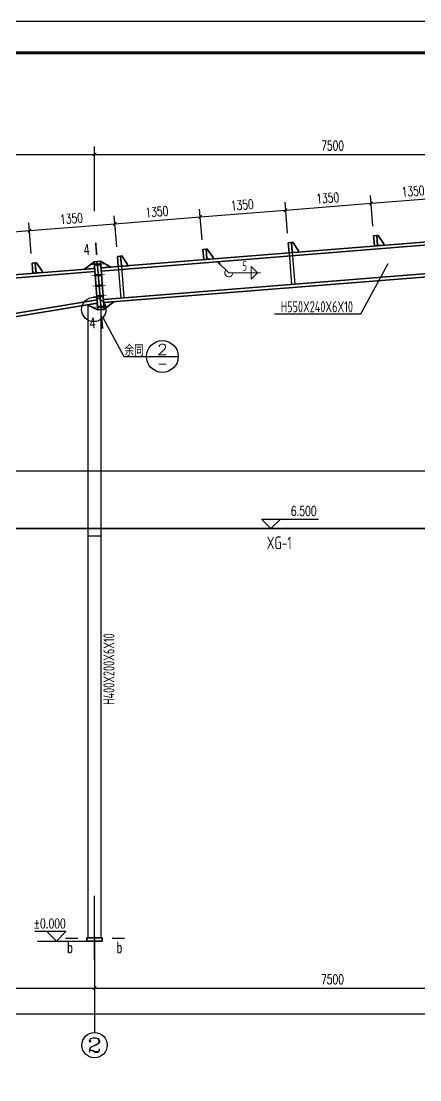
# Model space of a CAD drawing. Extents: x 14475413 to 15955882, y -732572 to -282951.
# Drawn here: x 15583471 to 15596036, y -569759 to -536394 of the extents above; entities that cross this region are included whole.
import ezdxf
from ezdxf.enums import TextEntityAlignment as Align

# ---------------------------------------------------------------- set-up
doc = ezdxf.new("R2010")
doc.units = 0
doc.header["$LTSCALE"] = 1000
doc.header["$MEASUREMENT"] = 0
doc.linetypes.add('DOTE', pattern=[2.42, 2, -0.2, 0.02, -0.2])
for name, color, linetype, lineweight in [('10', 7, 'Continuous', 35), ('114', 2, 'Continuous', 18), ('12', 2, 'Continuous', 35), ('14', 2, 'Continuous', 35), ('焊缝标注', 9, 'Continuous', 18)]:
    doc.layers.add(name, color=color, linetype=linetype, lineweight=lineweight)
for name, color, linetype in [('11', 3, 'Continuous'), ('3T_WOOD', 21, 'Continuous'), ('AXIS', 3, 'Continuous'), ('AXIS_TEXT', 7, 'Continuous'), ('BALCONY', 6, 'Continuous'), ('DIM_ELEV', 3, 'Continuous'), ('FRAMING', 2, 'Continuous'), ('PUB_DIM', 3, 'Continuous'), ('PUB_TEXT', 7, 'Continuous'), ('TK', 4, 'Continuous')]:
    doc.layers.add(name, color=color, linetype=linetype)
doc.styles.add('_TCH_AXIS', font='COMPLEX', dxfattribs={"bigfont": 'GBCBIG'})
doc.styles.add('_TCH_DIM', font='SIMPLEX', dxfattribs={"bigfont": 'GBCBIG'})
doc.styles.add('_TCH_DIM_T3', font='SIMPLEX', dxfattribs={"width": 0.705882, "bigfont": 'GBCBIG'})
doc.styles.add('COMP', font='COMPLEX.shx', dxfattribs={"bigfont": 'hztxt'})
doc.styles.add('COMPLEX', font='COMPLEX')
doc.styles.add('FromPkpm', font='Pkpmeng', dxfattribs={"width": 0.7, "bigfont": 'hztxt'})
doc.styles.add('TSSD_Dimension', font='Tssdeng.shx', dxfattribs={"width": 0.7, "bigfont": 'hztxt.shx'})
doc.styles.add('TSSD_REIN', font='tssdeng.shx', dxfattribs={"width": 0.7, "bigfont": 'tssdchn.shx'})
doc.styles.add('图框字体', font='', dxfattribs={"width": 0.8})
doc.styles.get('图框字体').set_extended_font_data('NSimSun')
doc.dimstyles.new('_TCH_ARCH&&100', dxfattribs={"dimtxt": 297.5, "dimasz": 100, "dimexe": 250, "dimexo": 300, "dimgap": 126.25, "dimtad": 1, "dimdec": 0, "dimzin": 0, "dimdsep": 46, "dimtxsty": '_TCH_DIM_T3', "dimblk": 'ARCHTICK', "dimcen": 0.09, "dimclrt": 7, "dimazin": 2, "dimtfac": 1, "dimtdec": 0, "dimtix": 1, "dimtmove": 2, "dimatfit": 3, "dimfxl": 0, "dimtolj": 1, "dimtzin": 0, "dimarcsym": 0})

# ---------------------------------------------------------------- blocks, each defined once
blk = doc.blocks.new('GeYuanFrame_70858531', base_point=(20.09, 4.53))
at = {"layer": 'TK'}
blk.add_lwpolyline([(20.09, 4.53), (20.09, 598.53), (1491.09, 598.53), (1491.09, 4.53)], close=True, dxfattribs=at)
at = {"layer": 'TK', "const_width": 1}
blk.add_lwpolyline([(45.09, 588.53), (1481.09, 588.53), (1481.09, 14.53), (45.09, 14.53)], close=True, dxfattribs=at)
blk = doc.blocks.new('_INDEX')
blk.add_line((-0.5, 0), (0.5, 0))
blk.add_circle((0, 0), 0.5)
at = {"style": 'COMP'}
for tag, width, p, p2 in [('1', 2.333333, (-0.17, 0.05), (0.17, 0.05)), ('-', 1.166667, (-0.17, -0.39), (0.17, -0.39))]:
    blk.add_attdef(tag, text='', height=0.34, dxfattribs=dict(at, width=width)).set_placement(p, p2, align=Align.FIT)
blk = doc.blocks.new('_ArchTick')
at = {"color": 0, "linetype": 'ByBlock', "const_width": 0.4}
blk.add_lwpolyline([(-0.5, -0.5), (0.5, 0.5)], dxfattribs=at)
blk = doc.blocks.new('*D845')
at = {"layer": 'Defpoints', "color": 0}
for p in [(15629734, -550569), (15572734, -551384), (15629734, -551384)]:
    blk.add_point(p, dxfattribs=at)
at = {"layer": 'PUB_DIM', "color": 0, "lineweight": -2}
for p, q in [((15572734, -551084), (15572734, -550319)), ((15629734, -551084), (15629734, -550319)), ((15572734, -550569), (15629734, -550569))]:
    blk.add_line(p, q, dxfattribs=at)
at = {"layer": 'PUB_DIM', "color": 0, "lineweight": -2, "xscale": 100, "yscale": 100, "zscale": 100, "rotation": 180}
blk.add_blockref('_ArchTick', (15572734, -550569), dxfattribs=at)
at = {"layer": 'PUB_DIM', "color": 0, "lineweight": -2, "xscale": 100, "yscale": 100, "zscale": 100}
blk.add_blockref('_ArchTick', (15629734, -550569), dxfattribs=at)
at = {"layer": 'PUB_DIM', "color": 7, "insert": (15601234, -550294), "char_height": 297.5, "attachment_point": 5, "style": '_TCH_DIM_T3'}
blk.add_mtext('\\A1;28500', dxfattribs=at)
blk = doc.blocks.new('*D857')
at = {"layer": 'Defpoints', "color": 0}
for p in [(15583733, -542996), (15583815, -544020), (15581123, -544236)]:
    blk.add_point(p, dxfattribs=at)
at = {"layer": 'PUB_DIM', "color": 0, "lineweight": -2}
for p, q in [((15583791, -543721), (15583713, -542747)), ((15581099, -543937), (15581021, -542963)), ((15581041, -543212), (15583733, -542996))]:
    blk.add_line(p, q, dxfattribs=at)
at = {"layer": 'PUB_DIM', "color": 0, "lineweight": -2, "xscale": 100, "yscale": 100, "zscale": 100}
for p, rotation in [((15581041, -543212), 184.5777620500388), ((15583733, -542996), 4.57776205003879)]:
    blk.add_blockref('_ArchTick', p, dxfattribs=dict(at, rotation=rotation))
at = {"layer": 'PUB_DIM', "color": 7, "insert": (15582365, -542830), "char_height": 297.5, "attachment_point": 5, "rotation": 4.5778, "style": '_TCH_DIM_T3'}
blk.add_mtext('\\A1;1350', dxfattribs=at)
blk = doc.blocks.new('*D858')
at = {"layer": 'Defpoints', "color": 0}
for p in [(15586424, -542781), (15586506, -543805), (15583815, -544020)]:
    blk.add_point(p, dxfattribs=at)
at = {"layer": 'PUB_DIM', "color": 0, "lineweight": -2}
for p, q in [((15583791, -543721), (15583713, -542747)), ((15583733, -542996), (15586424, -542781)), ((15586482, -543506), (15586404, -542532))]:
    blk.add_line(p, q, dxfattribs=at)
at = {"layer": 'PUB_DIM', "color": 0, "lineweight": -2, "xscale": 100, "yscale": 100, "zscale": 100}
for p, rotation in [((15586424, -542781), 4.577762050040087), ((15583733, -542996), 184.5777620500401)]:
    blk.add_blockref('_ArchTick', p, dxfattribs=dict(at, rotation=rotation))
at = {"layer": 'PUB_DIM', "color": 7, "insert": (15585057, -542615), "char_height": 297.5, "attachment_point": 5, "rotation": 4.5778, "style": '_TCH_DIM_T3'}
blk.add_mtext('\\A1;1350', dxfattribs=at)
blk = doc.blocks.new('*D859')
at = {"layer": 'Defpoints', "color": 0}
for p in [(15589116, -542565), (15586506, -543805), (15589198, -543589)]:
    blk.add_point(p, dxfattribs=at)
at = {"layer": 'PUB_DIM', "color": 0, "lineweight": -2}
for p, q in [((15589174, -543290), (15589096, -542316)), ((15586482, -543506), (15586404, -542532)), ((15586424, -542781), (15589116, -542565))]:
    blk.add_line(p, q, dxfattribs=at)
at = {"layer": 'PUB_DIM', "color": 0, "lineweight": -2, "xscale": 100, "yscale": 100, "zscale": 100}
for p, rotation in [((15589116, -542565), 4.577762050037887), ((15586424, -542781), 184.5777620500379)]:
    blk.add_blockref('_ArchTick', p, dxfattribs=dict(at, rotation=rotation))
at = {"layer": 'PUB_DIM', "color": 7, "insert": (15587748, -542399), "char_height": 297.5, "attachment_point": 5, "rotation": 4.5778, "style": '_TCH_DIM_T3'}
blk.add_mtext('\\A1;1350', dxfattribs=at)
blk = doc.blocks.new('*D860')
at = {"layer": 'Defpoints', "color": 0}
for p in [(15591807, -542350), (15591889, -543374), (15589198, -543589)]:
    blk.add_point(p, dxfattribs=at)
at = {"layer": 'PUB_DIM', "color": 0, "lineweight": -2}
for p, q in [((15591865, -543075), (15591787, -542101)), ((15589174, -543290), (15589096, -542316)), ((15589116, -542565), (15591807, -542350))]:
    blk.add_line(p, q, dxfattribs=at)
at = {"layer": 'PUB_DIM', "color": 0, "lineweight": -2, "xscale": 100, "yscale": 100, "zscale": 100}
for p, rotation in [((15589116, -542565), 184.5777620500404), ((15591807, -542350), 4.57776205004038)]:
    blk.add_blockref('_ArchTick', p, dxfattribs=dict(at, rotation=rotation))
at = {"layer": 'PUB_DIM', "color": 7, "insert": (15590439, -542184), "char_height": 297.5, "attachment_point": 5, "rotation": 4.5778, "style": '_TCH_DIM_T3'}
blk.add_mtext('\\A1;1350', dxfattribs=at)
blk = doc.blocks.new('*D861')
at = {"layer": 'Defpoints', "color": 0}
for p in [(15594498, -542134), (15594580, -543158), (15591889, -543374)]:
    blk.add_point(p, dxfattribs=at)
at = {"layer": 'PUB_DIM', "color": 0, "lineweight": -2}
for p, q in [((15591865, -543075), (15591787, -542101)), ((15591807, -542350), (15594498, -542134)), ((15594556, -542859), (15594478, -541885))]:
    blk.add_line(p, q, dxfattribs=at)
at = {"layer": 'PUB_DIM', "color": 0, "lineweight": -2, "xscale": 100, "yscale": 100, "zscale": 100}
for p, rotation in [((15594498, -542134), 4.577762050037759), ((15591807, -542350), 184.5777620500377)]:
    blk.add_blockref('_ArchTick', p, dxfattribs=dict(at, rotation=rotation))
at = {"layer": 'PUB_DIM', "color": 7, "insert": (15593131, -541968), "char_height": 297.5, "attachment_point": 5, "rotation": 4.5778, "style": '_TCH_DIM_T3'}
blk.add_mtext('\\A1;1350', dxfattribs=at)
blk = doc.blocks.new('*D862')
at = {"layer": 'Defpoints', "color": 0}
for p in [(15597190, -541919), (15594580, -543158), (15597272, -542943)]:
    blk.add_point(p, dxfattribs=at)
at = {"layer": 'PUB_DIM', "color": 0, "lineweight": -2}
for p, q in [((15597248, -542644), (15597170, -541670)), ((15594556, -542859), (15594478, -541885)), ((15594498, -542134), (15597190, -541919))]:
    blk.add_line(p, q, dxfattribs=at)
at = {"layer": 'PUB_DIM', "color": 0, "lineweight": -2, "xscale": 100, "yscale": 100, "zscale": 100}
for p, rotation in [((15597190, -541919), 4.577762050040418), ((15594498, -542134), 184.5777620500404)]:
    blk.add_blockref('_ArchTick', p, dxfattribs=dict(at, rotation=rotation))
at = {"layer": 'PUB_DIM', "color": 7, "insert": (15595822, -541753), "char_height": 297.5, "attachment_point": 5, "rotation": 4.5778, "style": '_TCH_DIM_T3'}
blk.add_mtext('\\A1;1350', dxfattribs=at)
blk = doc.blocks.new('*D876')
at = {"layer": 'Defpoints', "color": 0}
for p in [(15585786, -540593), (15570786, -542684), (15585786, -542684)]:
    blk.add_point(p, dxfattribs=at)
at = {"layer": 'PUB_DIM', "color": 0, "lineweight": -2}
for p, q in [((15570786, -542384), (15570786, -540343)), ((15585786, -542384), (15585786, -540343)), ((15570786, -540593), (15585786, -540593))]:
    blk.add_line(p, q, dxfattribs=at)
at = {"layer": 'PUB_DIM', "color": 0, "lineweight": -2, "xscale": 100, "yscale": 100, "zscale": 100, "rotation": 180}
blk.add_blockref('_ArchTick', (15570786, -540593), dxfattribs=at)
at = {"layer": 'PUB_DIM', "color": 0, "lineweight": -2, "xscale": 100, "yscale": 100, "zscale": 100}
blk.add_blockref('_ArchTick', (15585786, -540593), dxfattribs=at)
at = {"layer": 'PUB_DIM', "color": 7, "insert": (15578286, -540318), "char_height": 297.5, "attachment_point": 5, "style": '_TCH_DIM_T3'}
blk.add_mtext('\\A1;7500', dxfattribs=at)
blk = doc.blocks.new('*D877')
at = {"layer": 'Defpoints', "color": 0}
for p in [(15600786, -540593), (15585786, -542684), (15600786, -542684)]:
    blk.add_point(p, dxfattribs=at)
at = {"layer": 'PUB_DIM', "color": 0, "lineweight": -2}
for p, q in [((15585786, -542384), (15585786, -540343)), ((15600786, -542384), (15600786, -540343)), ((15585786, -540593), (15600786, -540593))]:
    blk.add_line(p, q, dxfattribs=at)
at = {"layer": 'PUB_DIM', "color": 0, "lineweight": -2, "xscale": 100, "yscale": 100, "zscale": 100, "rotation": 180}
blk.add_blockref('_ArchTick', (15585786, -540593), dxfattribs=at)
at = {"layer": 'PUB_DIM', "color": 0, "lineweight": -2, "xscale": 100, "yscale": 100, "zscale": 100}
blk.add_blockref('_ArchTick', (15600786, -540593), dxfattribs=at)
at = {"layer": 'PUB_DIM', "color": 7, "insert": (15593286, -540318), "char_height": 297.5, "attachment_point": 5, "style": '_TCH_DIM_T3'}
blk.add_mtext('\\A1;7500', dxfattribs=at)
blk = doc.blocks.new('*D908')
at = {"layer": 'Defpoints', "color": 0}
for p in [(15570784, -564947), (15630784, -564947), (15630784, -566866)]:
    blk.add_point(p, dxfattribs=at)
at = {"layer": 'PUB_DIM', "color": 0, "lineweight": -2}
for p, q in [((15570784, -565247), (15570784, -567116)), ((15630784, -565247), (15630784, -567116)), ((15570784, -566866), (15630784, -566866))]:
    blk.add_line(p, q, dxfattribs=at)
at = {"layer": 'PUB_DIM', "color": 0, "lineweight": -2, "xscale": 100, "yscale": 100, "zscale": 100, "rotation": 180}
blk.add_blockref('_ArchTick', (15570784, -566866), dxfattribs=at)
at = {"layer": 'PUB_DIM', "color": 0, "lineweight": -2, "xscale": 100, "yscale": 100, "zscale": 100}
blk.add_blockref('_ArchTick', (15630784, -566866), dxfattribs=at)
at = {"layer": 'PUB_DIM', "color": 7, "insert": (15600784, -566591), "char_height": 297.5, "attachment_point": 5, "style": '_TCH_DIM_T3'}
blk.add_mtext('\\A1;30000', dxfattribs=at)
blk = doc.blocks.new('*D910')
at = {"layer": 'Defpoints', "color": 0}
for p in [(15570784, -565997), (15630784, -565997), (15630784, -567679)]:
    blk.add_point(p, dxfattribs=at)
at = {"layer": 'PUB_DIM', "color": 0, "lineweight": -2}
for p, q in [((15570784, -566297), (15570784, -567929)), ((15630784, -566297), (15630784, -567929)), ((15570784, -567679), (15630784, -567679))]:
    blk.add_line(p, q, dxfattribs=at)
at = {"layer": 'PUB_DIM', "color": 0, "lineweight": -2, "xscale": 100, "yscale": 100, "zscale": 100, "rotation": 180}
blk.add_blockref('_ArchTick', (15570784, -567679), dxfattribs=at)
at = {"layer": 'PUB_DIM', "color": 0, "lineweight": -2, "xscale": 100, "yscale": 100, "zscale": 100}
blk.add_blockref('_ArchTick', (15630784, -567679), dxfattribs=at)
at = {"layer": 'PUB_DIM', "color": 7, "insert": (15600784, -567404), "char_height": 297.5, "attachment_point": 5, "style": '_TCH_DIM_T3'}
blk.add_mtext('\\A1;30000', dxfattribs=at)
blk = doc.blocks.new('*D912')
at = {"layer": 'Defpoints', "color": 0}
for p in [(15570784, -564947), (15585784, -564947), (15585784, -566866)]:
    blk.add_point(p, dxfattribs=at)
at = {"layer": 'PUB_DIM', "color": 0, "lineweight": -2}
for p, q in [((15570784, -565247), (15570784, -567116)), ((15585784, -565247), (15585784, -567116)), ((15570784, -566866), (15585784, -566866))]:
    blk.add_line(p, q, dxfattribs=at)
at = {"layer": 'PUB_DIM', "color": 0, "lineweight": -2, "xscale": 100, "yscale": 100, "zscale": 100, "rotation": 180}
blk.add_blockref('_ArchTick', (15570784, -566866), dxfattribs=at)
at = {"layer": 'PUB_DIM', "color": 0, "lineweight": -2, "xscale": 100, "yscale": 100, "zscale": 100}
blk.add_blockref('_ArchTick', (15585784, -566866), dxfattribs=at)
at = {"layer": 'PUB_DIM', "color": 7, "insert": (15578284, -566591), "char_height": 297.5, "attachment_point": 5, "style": '_TCH_DIM_T3'}
blk.add_mtext('\\A1;7500', dxfattribs=at)
blk = doc.blocks.new('*D913')
at = {"layer": 'Defpoints', "color": 0}
for p in [(15585784, -564947), (15600784, -564947), (15600784, -566866)]:
    blk.add_point(p, dxfattribs=at)
at = {"layer": 'PUB_DIM', "color": 0, "lineweight": -2}
for p, q in [((15585784, -565247), (15585784, -567116)), ((15600784, -565247), (15600784, -567116)), ((15585784, -566866), (15600784, -566866))]:
    blk.add_line(p, q, dxfattribs=at)
at = {"layer": 'PUB_DIM', "color": 0, "lineweight": -2, "xscale": 100, "yscale": 100, "zscale": 100, "rotation": 180}
blk.add_blockref('_ArchTick', (15585784, -566866), dxfattribs=at)
at = {"layer": 'PUB_DIM', "color": 0, "lineweight": -2, "xscale": 100, "yscale": 100, "zscale": 100}
blk.add_blockref('_ArchTick', (15600784, -566866), dxfattribs=at)
at = {"layer": 'PUB_DIM', "color": 7, "insert": (15593284, -566591), "char_height": 297.5, "attachment_point": 5, "style": '_TCH_DIM_T3'}
blk.add_mtext('\\A1;7500', dxfattribs=at)
blk = doc.blocks.new('*D920')
at = {"layer": 'Defpoints', "color": 0}
for p in [(15570784, -565997), (15630784, -565997), (15630784, -567679)]:
    blk.add_point(p, dxfattribs=at)
at = {"layer": 'PUB_DIM', "color": 0, "lineweight": -2}
for p, q in [((15570784, -566297), (15570784, -567929)), ((15630784, -566297), (15630784, -567929)), ((15570784, -567679), (15630784, -567679))]:
    blk.add_line(p, q, dxfattribs=at)
at = {"layer": 'PUB_DIM', "color": 0, "lineweight": -2, "xscale": 100, "yscale": 100, "zscale": 100, "rotation": 180}
blk.add_blockref('_ArchTick', (15570784, -567679), dxfattribs=at)
at = {"layer": 'PUB_DIM', "color": 0, "lineweight": -2, "xscale": 100, "yscale": 100, "zscale": 100}
blk.add_blockref('_ArchTick', (15630784, -567679), dxfattribs=at)
at = {"layer": 'PUB_DIM', "color": 7, "insert": (15600784, -567404), "char_height": 297.5, "attachment_point": 5, "style": '_TCH_DIM_T3'}
blk.add_mtext('\\A1;30000', dxfattribs=at)
blk = doc.blocks.new('_AXISO')
blk.add_circle((0, 0), 0.5)
at = {"layer": 'AXIS_TEXT', "style": 'COMPLEX', "width": 1.041667}
blk.add_attdef('A', text='', height=0.56, dxfattribs=at).set_placement((-0.25, -0.28), (0.25, -0.28), align=Align.FIT)

msp = doc.modelspace()

# ---------------------------------------------------------------- hatches: boundary and pattern name
at = {"layer": '焊缝标注'}
msp.add_hatch(color=256, dxfattribs=at).paths.add_polyline_path([(15589664.3, -543974.3), (15589724.2, -544055.8), (15589745.4, -544034.7)])

# ---------------------------------------------------------------- linework, layer by layer
at = {"color": 3, "lineweight": 35, "ltscale": 100}
for p, q in [((15585983.2, -544168.5), (15600683.8, -542992.5)), ((15585991.1, -544268.2), (15600683.8, -543092.8)), ((15586062.9, -545165.3), (15600683.8, -543995.7)), ((15586070.9, -545265), (15600683.8, -544096)), ((15572283.8, -545264.5), (15585783.8, -544184.5)), ((15572283.8, -545364.8), (15585791.8, -544284.1)), ((15572283.8, -547418.2), (15585863.5, -545180.9)), ((15572283.8, -547519.5), (15585871.5, -545280.9))]:
    msp.add_line(p, q, dxfattribs=at)
at = {"layer": '10', "lineweight": 35, "ltscale": 100, "const_width": 50}
for points in [[(15585818.9, -543369.1), (15585850.8, -543767.8)], [(15586035.9, -546082.4), (15586004, -545683.7)]]:
    msp.add_lwpolyline(points, dxfattribs=at)
at = {"layer": '10', "const_width": 45, "elevation": 200}
for points in [[(15584862.1, -565295.7), (15585262.1, -565295.7)], [(15586735.1, -565295.7), (15586335.1, -565295.7)]]:
    msp.add_lwpolyline(points, dxfattribs=at)
at = {"layer": '11'}
for p, q in [((15585580.1, -565284.5), (15585580.1, -545329)), ((15585980.1, -545484.9), (15585980.1, -565284.5)), ((15583988.2, -565384.5, -200), (15585543.8, -565384.5))]:
    msp.add_line(p, q, dxfattribs=at)
at = {"layer": '114', "lineweight": 18, "ltscale": 100}
for p, q in [((15585674.5, -544072.8), (15586073.3, -544040.9)), ((15585701.6, -544411.7), (15586100.4, -544379.8)), ((15585728, -544740.7), (15586126.7, -544708.8)), ((15585754.3, -545069.3), (15586153, -545037.4)), ((15585781.4, -545408.5), (15586180.1, -545376.6))]:
    msp.add_line(p, q, dxfattribs=at)
at = {"layer": '114', "color": 1, "lineweight": 70, "ltscale": 100}
for p, q in [((15585774.2, -544064.8), (15585973.6, -544048.9)), ((15585801.3, -544403.7), (15586000.7, -544387.8)), ((15585827.6, -544732.7), (15586027, -544716.8)), ((15585853.9, -545061.3), (15586053.3, -545045.4)), ((15585881.1, -545400.6), (15586080.4, -545384.6))]:
    msp.add_line(p, q, dxfattribs=at)
at = {"layer": '12', "lineweight": 35, "ltscale": 100}
for p, q in [((15594680.1, -543151.7), (15594580.4, -543159.7)), ((15594580.4, -543159.7), (15594605.9, -543478.7)), ((15594705.6, -543470.7), (15594680.1, -543151.7)), ((15591988.7, -543367), (15591889, -543375)), ((15591889, -543375), (15591914.5, -543694)), ((15592014.2, -543686), (15591988.7, -543367)), ((15594605.9, -543478.7), (15594705.6, -543470.7)), ((15586605.9, -543797.7), (15586506.2, -543805.6)), ((15586506.2, -543805.6), (15586531.7, -544124.6)), ((15586631.4, -544116.6), (15586605.9, -543797.7)), ((15589297.3, -543582.4), (15589197.6, -543590.3)), ((15589197.6, -543590.3), (15589223.1, -543909.3)), ((15589322.8, -543901.3), (15589297.3, -543582.4)), ((15591914.5, -543694), (15592014.2, -543686)), ((15583914.5, -544013), (15583814.8, -544020.9)), ((15583814.8, -544020.9), (15583840.3, -544339.9)), ((15583940, -544332), (15583914.5, -544013)), ((15586531.7, -544124.6), (15586631.4, -544116.6)), ((15589223.1, -543909.3), (15589322.8, -543901.3)), ((15583840.3, -544339.9), (15583940, -544332))]:
    msp.add_line(p, q, dxfattribs=at)
at = {"layer": '12'}
for p, q in [((15585543.8, -565284.5), (15586023.8, -565284.5)), ((15585543.8, -565384.5), (15585543.8, -565284.5)), ((15586023.8, -565384.5), (15585543.8, -565384.5)), ((15586023.8, -565284.5), (15586023.8, -565384.5))]:
    msp.add_line(p, q, dxfattribs=at)
at = {"layer": '12', "lineweight": 35, "ltscale": 100}
for points in [[(15594901.8, -543414.9), (15594905, -543454.8), (15594745.5, -543467.5), (15594702.4, -543430.8), (15594680.1, -543151.7), (15594720, -543148.5)], [(15592210.4, -543630.2), (15592213.6, -543670.1), (15592054.1, -543682.8), (15592011, -543646.1), (15591988.7, -543367), (15592028.6, -543363.8)], [(15586827.6, -544060.8), (15586830.7, -544100.7), (15586671.3, -544113.5), (15586628.2, -544076.8), (15586605.9, -543797.7), (15586645.7, -543794.5)], [(15589519, -543845.5), (15589522.2, -543885.4), (15589362.7, -543898.1), (15589319.6, -543861.5), (15589297.3, -543582.4), (15589337.2, -543579.2)], [(15584136.2, -544276.1), (15584139.3, -544316), (15583979.9, -544328.8), (15583936.8, -544292.1), (15583914.5, -544013), (15583954.3, -544009.8)]]:
    msp.add_lwpolyline(points, close=True, dxfattribs=at)
at = {"layer": '14', "lineweight": 35, "ltscale": 100}
for p, q in [((15585464.8, -544210), (15585767, -543975.1)), ((15585780.6, -544144.6), (15585743.9, -544187.6)), ((15585767, -543975.1), (15585866.7, -543967.1)), ((15585888.4, -545492.3), (15585767, -543975.1)), ((15585767, -543975.1), (15585780.6, -544144.6)), ((15585866.7, -543967.1), (15585966.4, -543959.2)), ((15585866.7, -543967.1), (15585988.1, -545484.3)), ((15585988.1, -545484.3), (15585866.7, -543967.1)), ((15585966.4, -543959.2), (15586087.8, -545476.3)), ((15585980, -544128.6), (15585966.4, -543959.2)), ((15585966.4, -543959.2), (15586302.1, -544143)), ((15586023, -544165.3), (15585980, -544128.6)), ((15586302.1, -544143), (15586023, -544165.3)), ((15585743.9, -544187.6), (15585464.8, -544210)), ((15585555.8, -545333), (15585832, -545287.5)), ((15585888.3, -545490.3), (15585555.8, -545333)), ((15585832, -545287.5), (15585874.7, -545320.8)), ((15585874.7, -545320.8), (15585888.3, -545490.3)), ((15585988.1, -545484.3), (15585888.4, -545492.3)), ((15586087.8, -545476.3), (15585988.1, -545484.3)), ((15586074.1, -545304.9), (15586110.7, -545261.8)), ((15586087.6, -545474.3), (15586074.1, -545304.9)), ((15586389.9, -545239.5), (15586087.6, -545474.3)), ((15586110.7, -545261.8), (15586389.9, -545239.5))]:
    msp.add_line(p, q, dxfattribs=at)
at = {"layer": '3T_WOOD', "ltscale": 0.5}
for p, q in [((15585580.1, -552384.6), (15585980.1, -552384.6)), ((15585580.1, -552618.3), (15585980.1, -552618.3)), ((15585783.8, -565967.1), (15585783.8, -563961))]:
    msp.add_line(p, q, dxfattribs=at)
for points in [[(15591914.5, -543694), (15591994.3, -544690.8)], [(15592014.2, -543686), (15592093.9, -544682.8)], [(15586531.7, -544124.2), (15586611.4, -545121.4)], [(15586631.3, -544116.2), (15586711.1, -545113.5)]]:
    msp.add_lwpolyline(points, dxfattribs=at)
at = {"layer": 'AXIS'}
msp.add_line((15585783.8, -565885.3), (15585783.8, -568264.2), dxfattribs=at)
at = {"layer": 'BALCONY'}
msp.add_line((15591452.4, -545620.9), (15594181.7, -545620.9), dxfattribs=at)
msp.add_lwpolyline([(15591452.4, -545620.9), (15594181.7, -545620.9), (15595041, -544032.2)], dxfattribs=at)
at = {"layer": 'DIM_ELEV'}
for p, q in [((15584879.7, -565084.5), (15583897.4, -565084.5)), ((15584579.7, -565384.5), (15584279.7, -565084.5)), ((15584579.7, -565384.5), (15584879.7, -565084.5))]:
    msp.add_line(p, q, dxfattribs=at)
at = {"layer": 'FRAMING', "linetype": 'DOTE', "const_width": 50}
msp.add_lwpolyline([(15571495.8, -552384.6), (15689918.6, -552384.6)], dxfattribs=at)
at = {"layer": 'PUB_DIM'}
for p, q in [((15586046.2, -545735.2), (15586711.3, -546961.8)), ((15586711.3, -546961.8), (15587422.6, -546961.8)), ((15591340.6, -552384.6), (15591040.6, -552084.6)), ((15591040.6, -552084.6), (15592840.6, -552084.6)), ((15591340.6, -552384.6), (15591640.6, -552084.6)), ((15590333.1, -552384.6), (15591640.6, -552384.6))]:
    msp.add_line(p, q, dxfattribs=at)
msp.add_circle((15585760.2, -545479.3), 383.7, dxfattribs=at)
at = {"layer": '焊缝标注', "lineweight": 18, "ltscale": 100}
for p, q in [((15589664.3, -543974.3), (15590016.9, -544328.9)), ((15590716.9, -544128.9), (15590916.9, -544328.9)), ((15590716.9, -544328.9), (15590716.9, -544128.9)), ((15590016.9, -544328.9), (15591016.9, -544328.9)), ((15590716.9, -544528.9), (15590916.9, -544328.9)), ((15590716.9, -544328.9), (15590716.9, -544528.9))]:
    msp.add_line(p, q, dxfattribs=at)
at = {"layer": '焊缝标注', "linetype": 'Continuous'}
msp.add_lwpolyline([(15589664.3, -543974.3), (15589724.2, -544055.8), (15589745.4, -544034.7)], close=True, dxfattribs=at)
at = {"layer": '焊缝标注', "lineweight": 18, "ltscale": 100}
msp.add_arc((15590016.9, -544328.9), 125, 134.84026, 0, dxfattribs=at)

# ---------------------------------------------------------------- block references
at = {"layer": '3T_WOOD', "xscale": 100, "yscale": 100, "zscale": 100}
msp.add_blockref('GeYuanFrame_70858531', (15559744.5, -595793.7), dxfattribs=at)
at = {"layer": 'AXIS'}
ref = msp.add_blockref('_AXISO', (15585783.8, -568664.2), dxfattribs=dict(at, xscale=800, yscale=800, zscale=800))
ref.add_attrib('A', '2', dxfattribs={"layer": 'AXIS_TEXT', "ltscale": 0.5, "height": 452.5, "style": '_TCH_AXIS', "width": 1.5}).set_placement((15585557.5, -568890.5), (15586010.1, -568890.5), align=Align.FIT)
at = {"layer": 'PUB_DIM'}
ref = msp.add_blockref('_INDEX', (15587922.6, -546961.8), dxfattribs=dict(at, xscale=1000, yscale=1000, zscale=1000))
ref.add_attrib('1', '2', dxfattribs={"layer": '0', "height": 340, "style": 'COMP', "width": 1.5}).set_placement((15587752.6, -546911.8), (15588092.6, -546911.8), align=Align.FIT)
ref.add_attrib('-', '-', dxfattribs={"layer": '0', "height": 340, "style": 'COMP', "width": 1.166667}).set_placement((15587752.6, -547351.8), (15588092.6, -547351.8), align=Align.FIT)

# ---------------------------------------------------------------- texts
at = {"layer": '10', "lineweight": 25, "style": '图框字体', "width": 0.8}
for p in [(15585535.8, -543592.3), (15585720.9, -545907)]:
    msp.add_text('4', height=350, rotation=4.57394, dxfattribs=at).set_placement(p, align=Align.MIDDLE_CENTER)
at = {"layer": '10', "style": '图框字体', "width": 0.8}
for p in [(15584915.6, -565770.7), (15586471.8, -565770.7)]:
    msp.add_text('b', height=350, dxfattribs=at).set_placement(p)
at = {"layer": 'BALCONY', "style": 'TSSD_Dimension', "width": 0.7}
for s, p in [('H550X240X6X10', (15592790.5, -545392.9)), ('余同', (15587031.5, -546748.5, -200))]:
    msp.add_text(s, height=350, dxfattribs=at).set_placement(p, align=Align.MIDDLE)
at = {"layer": 'BALCONY', "style": 'TSSD_REIN', "width": 0.7}
msp.add_text('XG-1', height=400, dxfattribs=at).set_placement((15591212.9, -553035, 2180))
at = {"layer": 'BALCONY', "style": 'TSSD_Dimension', "width": 0.7}
msp.add_text('H400X200X6X10', height=350, rotation=90, dxfattribs=at).set_placement((15586236.1, -556814, 1287), align=Align.MIDDLE)
at = {"layer": 'PUB_TEXT', "style": '_TCH_DIM', "width": 0.705882}
for s, p in [('6.500', (15591970.6, -551979.6)), ('%%P0.000', (15583867.4, -564979.5))]:
    msp.add_text(s, height=297.5, dxfattribs=at).set_placement(p)
at = {"layer": '焊缝标注', "lineweight": 25, "style": 'FromPkpm', "width": 0.7}
msp.add_text('5', height=300, dxfattribs=at).set_placement((15590516.9, -544258.9), align=Align.CENTER)

# ---------------------------------------------------------------- dimensions: what is measured, and where the dimension line sits
at = {"layer": 'PUB_DIM'}
for p1, p2, distance, text, picture, middle in [((15570786.2, -542684.3), (15585786.2, -542684.3), 2090.9, '7500', '*D876', (15578286.2, -540318.4)), ((15585786.2, -542684.3), (15600786.2, -542684.3), 2090.9, '7500', '*D877', (15593286.2, -540318.4)), ((15591888.9, -543373.8), (15594580.3, -543158.4), 1027.2, '1350', '*D861', (15593130.7, -541968.1)), ((15594580.3, -543158.4), (15597271.7, -542942.9), 1027.2, '1350', '*D862', (15595822.1, -541752.6)), ((15586506.2, -543804.8), (15589197.6, -543589.3), 1027.2, '1350', '*D859', (15587748, -542399.1)), ((15589197.6, -543589.3), (15591888.9, -543373.8), 1027.2, '1350', '*D860', (15590439.3, -542183.6)), ((15583814.8, -544020.3), (15586506.2, -543804.8), 1027.2, '1350', '*D858', (15585056.6, -542614.5)), ((15581123.4, -544235.8), (15583814.8, -544020.3), 1027.2, '1350', '*D857', (15582365.2, -542830)), ((15572733.8, -551384.5), (15629733.8, -551384.5), 815, '28500', '*D845', (15601233.8, -550294.4)), ((15570783.8, -564946.6), (15630783.8, -564946.6), -1919.1, '30000', '*D908', (15600783.8, -566590.7)), ((15570783.8, -564946.6), (15585783.8, -564946.6), -1919.1, '7500', '*D912', (15578283.8, -566590.7)), ((15585783.8, -564946.6), (15600783.8, -564946.6), -1919.1, '7500', '*D913', (15593283.8, -566590.7)), ((15570783.8, -565996.5), (15630783.8, -565996.5), -1682.5, '30000', '*D910', (15600783.8, -567404.1)), ((15570783.8, -565996.5), (15630783.8, -565996.5), -1682.5, '30000', '*D920', (15600783.8, -567404.1))]:
    dim = msp.add_aligned_dim(p1=p1, p2=p2, distance=distance, text=text, dimstyle='_TCH_ARCH&&100', dxfattribs=at)
    dim.commit()
    dim.dimension.update_dxf_attribs({"geometry": picture, "text_midpoint": middle})

doc.saveas('drawing.dxf')
